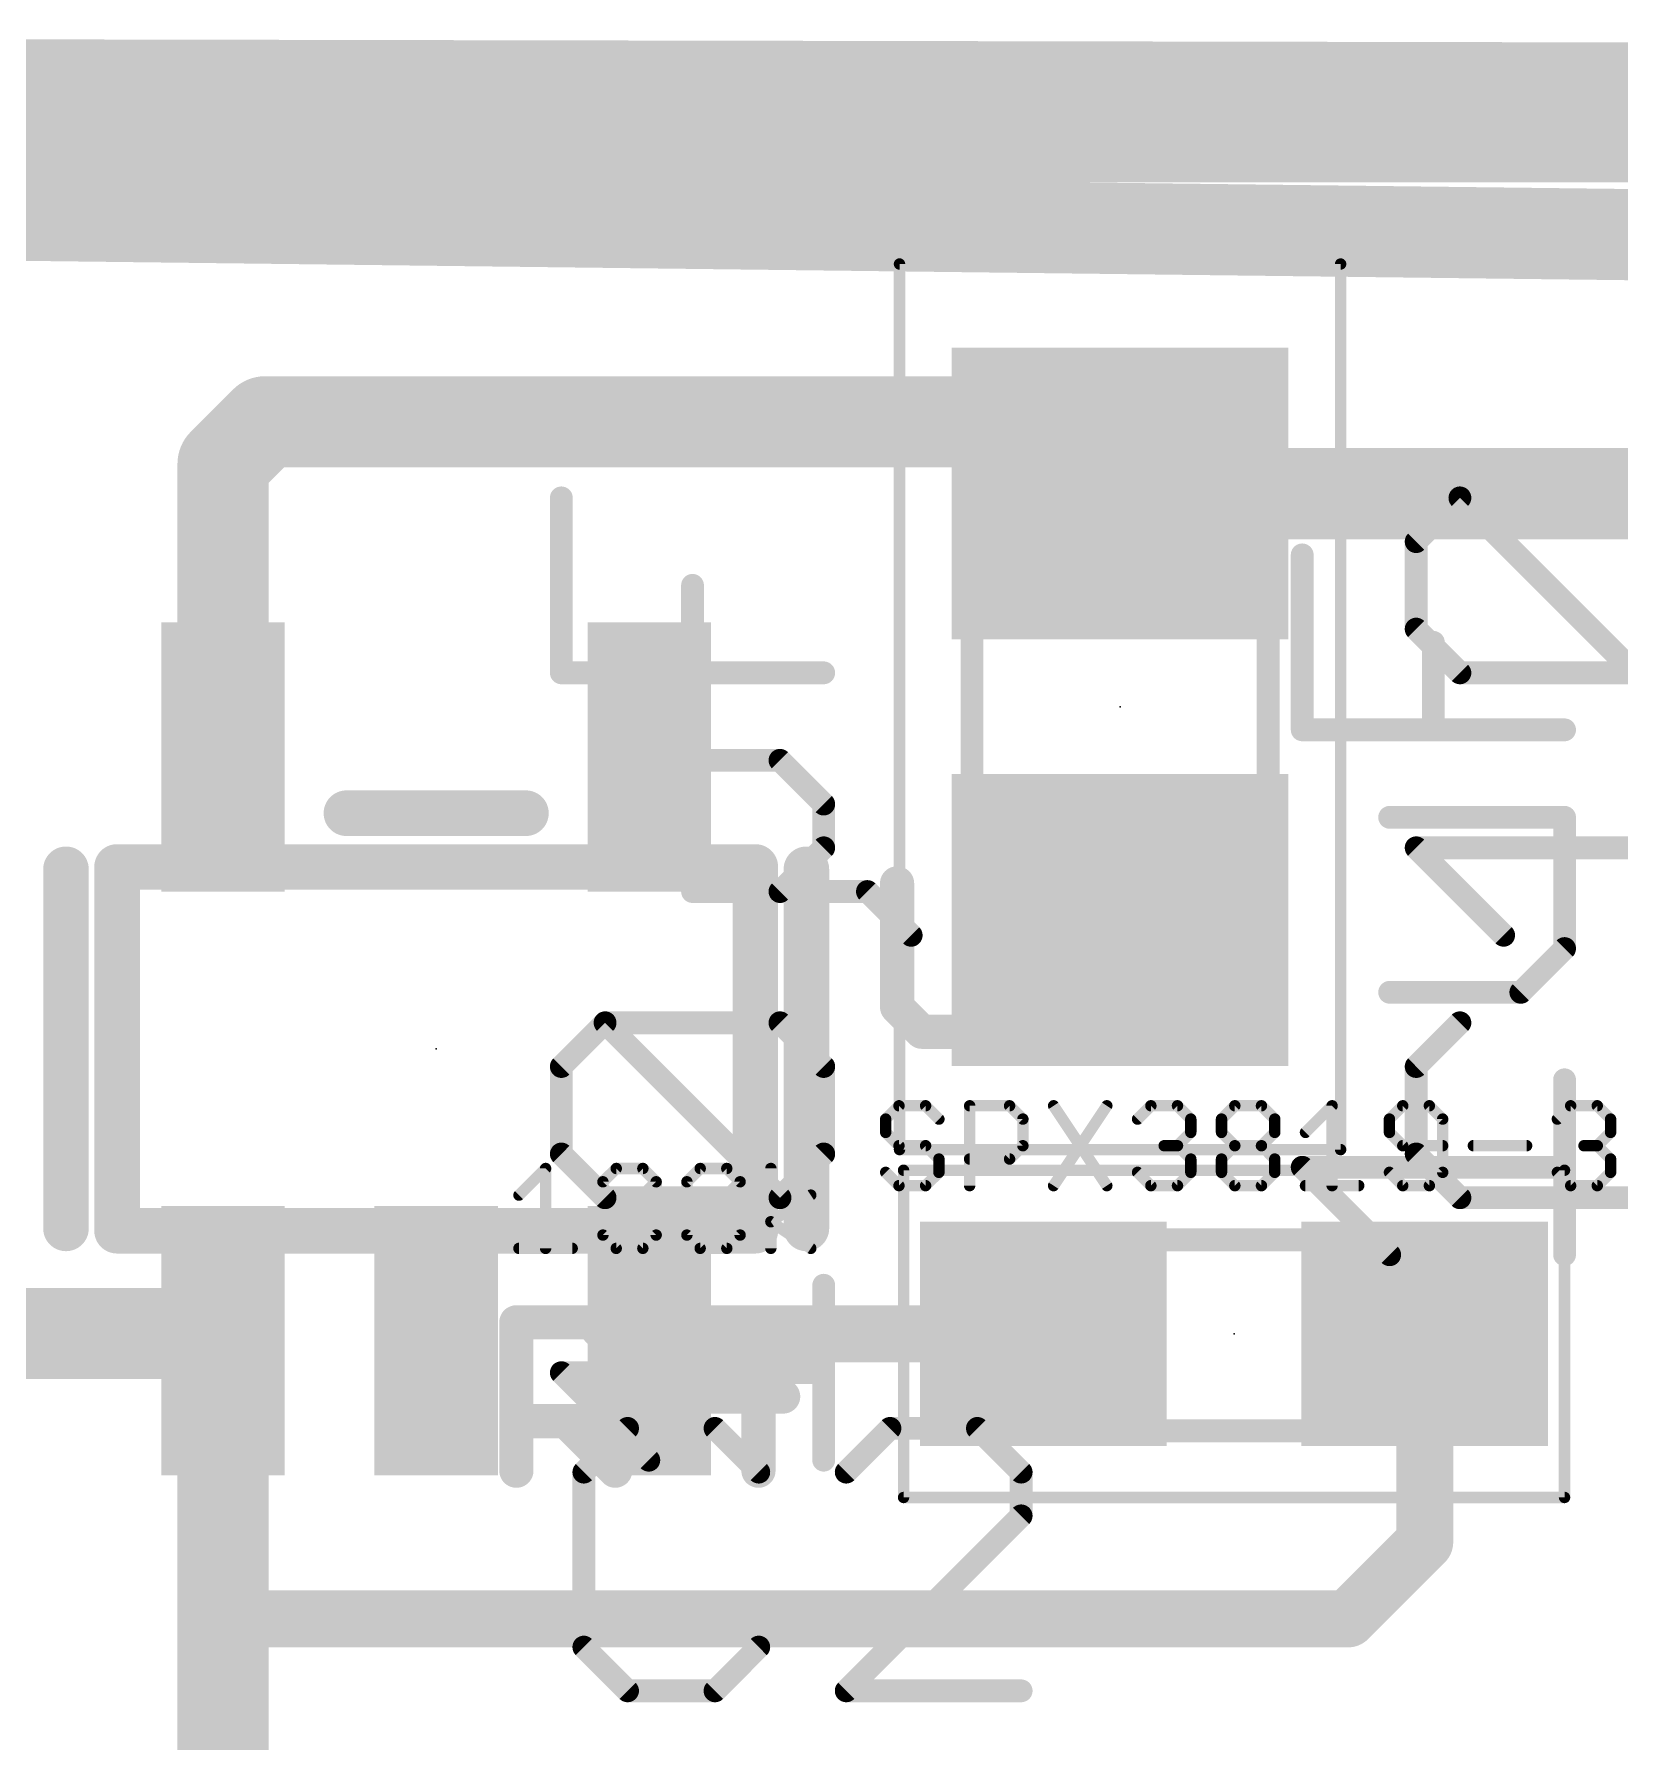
# Model space of a CAD drawing. Extents: x -14.3 to 43.3, y 12 to 70.9.
# Drawn here: x 11.67 to 18.74, y 55.08 to 62.69 of the extents above; entities that cross this region are included whole.
import ezdxf

# ---------------------------------------------------------------- set-up
doc = ezdxf.new("R2010")
doc.units = 0
for name, color, linetype in [('1', 22, 'CONTINUOUS'), ('16', 175, 'CONTINUOUS'), ('20', 7, 'CONTINUOUS'), ('21', 253, 'CONTINUOUS'), ('23', 7, 'CONTINUOUS'), ('25', 253, 'CONTINUOUS'), ('27', 253, 'CONTINUOUS'), ('39', 22, 'CONTINUOUS'), ('51', 253, 'CONTINUOUS')]:
    doc.layers.add(name, color=color, linetype=linetype)

# ---------------------------------------------------------------- blocks, each defined once
blk = doc.blocks.new('RECT')
blk.add_solid([(-0.5, -0.5), (0.5, -0.5), (-0.5, 0.5), (0.5, 0.5)])

msp = doc.modelspace()

# ---------------------------------------------------------------- linework, layer by layer
at = {"layer": '1'}
for points, const_width in [([(-0.508, 62.484), (39.4462, 62.4078)], 0.4064), ([(12.512, 60.772), (12.7, 60.96)], 0.4064), ([(12.7, 60.96), (16.444, 60.96)], 0.4064), ([(16.444, 60.96), (16.51, 60.64)], 0.4064), ([(12.512, 59.4661), (12.512, 60.772)], 0.4064), ([(16.51, 60.64), (19.558, 60.64)], 0.4064), ([(9.1728, 56.8979), (12.48, 56.8979)], 0.4064), ([(12.48, 56.8979), (12.512, 56.8659)], 0.4064), ([(12.512, 55.626), (12.512, 56.8659)], 0.4064), ([(14.4421, 56.896), (14.412, 56.8659)], 0.254), ([(16.168, 56.896), (14.4421, 56.896)], 0.254), ([(17.868, 56.896), (17.868, 55.968)], 0.254), ([(17.868, 55.968), (17.526, 55.626)], 0.254), ([(12.512, 55.626), (12.512, 54.29)], 0.4064), ([(17.526, 55.626), (12.512, 55.626)], 0.254)]:
    msp.add_lwpolyline(points, dxfattribs=dict(at, const_width=const_width))
for points, const_width in [([(12.7, 61.0616, 1), (12.7, 60.8584)], 0.2032), ([(12.7718, 60.8882, 1), (12.6282, 61.0318)], 0.2032), ([(16.5435, 60.9805, 1), (16.3445, 60.9395)], 0.2032), ([(16.444, 60.8584, 1), (16.444, 61.0616)], 0.2032), ([(12.6136, 60.772, 1), (12.4104, 60.772)], 0.2032), ([(12.4402, 60.8438, 1), (12.5838, 60.7002)], 0.2032), ([(16.51, 60.7416, 1), (16.51, 60.5384)], 0.2032), ([(16.4105, 60.6195, 1), (16.6095, 60.6605)], 0.2032), ([(12.4104, 59.4661, 1), (12.6136, 59.4661)], 0.2032), ([(12.5518, 56.9698, 1), (12.4081, 56.8261)], 0.2032), ([(12.6136, 56.8659, 1), (12.4104, 56.8659)], 0.2032), ([(12.48, 56.7963, 1), (12.48, 56.9995)], 0.2032), ([(12.4402, 56.7941, 1), (12.5838, 56.9377)], 0.2032), ([(14.4421, 56.9595, 1), (14.4421, 56.8325)], 0.127), ([(14.487, 56.8511, 1), (14.3972, 56.9409)], 0.127), ([(16.168, 56.8325, 1), (16.168, 56.9595)], 0.127), ([(17.9315, 56.896, 1), (17.8045, 56.896)], 0.127), ([(14.3671, 56.9108, 1), (14.4569, 56.821)], 0.127), ([(17.9129, 55.9231, 1), (17.8231, 56.0129)], 0.127), ([(17.8045, 55.968, 1), (17.9315, 55.968)], 0.127), ([(12.6136, 55.626, 1), (12.4104, 55.626)], 0.2032), ([(12.4104, 55.626, 1), (12.6136, 55.626)], 0.2032), ([(12.512, 55.6895, 1), (12.512, 55.5625)], 0.127), ([(17.4811, 55.6709, 1), (17.5709, 55.5811)], 0.127), ([(17.526, 55.5625, 1), (17.526, 55.6895)], 0.127)]:
    msp.add_lwpolyline(points, format="xyb", dxfattribs=dict(at, const_width=const_width))
at = {"layer": '16', "const_width": 0.4064}
msp.add_lwpolyline([(-0.508, 62.0268), (39.4716, 61.5442)], dxfattribs=at)
at = {"layer": '20', "const_width": 0.4064}
msp.add_lwpolyline([(39.37, 62.23), (0, 62.23)], dxfattribs=at)
at = {"layer": '21', "const_width": 0.2032}
for points in [[(13.062, 59.216), (13.862, 59.216)], [(11.812, 58.966), (11.812, 57.366)], [(15.112, 58.966), (15.112, 57.366)]]:
    msp.add_lwpolyline(points, dxfattribs=at)
at = {"layer": '21', "const_width": 0.1016}
for points in [[(13.062, 59.2668, 1), (13.062, 59.1652)], [(13.862, 59.1652, 1), (13.862, 59.2668)], [(11.8628, 58.966, 1), (11.7612, 58.966)], [(15.1628, 58.966, 1), (15.0612, 58.966)], [(11.7612, 57.366, 1), (11.8628, 57.366)], [(15.0612, 57.366, 1), (15.1628, 57.366)]]:
    msp.add_lwpolyline(points, format="xyb", dxfattribs=at)
at = {"layer": '23'}
for p in [(16.51, 59.69), (13.462, 58.166), (17.018, 56.896)]:
    msp.add_point(p, dxfattribs=at)
at = {"layer": '25'}
for points, const_width in [([(17.8298, 60.4261), (18.0247, 60.621)], 0.1016), ([(18.0247, 60.621), (18.8043, 60.621)], 0.1016), ([(18.8043, 59.8414), (18.0247, 60.621)], 0.1016), ([(17.8298, 60.0363), (17.8298, 60.4261)], 0.1016), ([(18.0247, 59.8414), (17.8298, 60.0363)], 0.1016), ([(18.8043, 59.8414), (18.0247, 59.8414)], 0.1016), ([(18.2196, 58.672), (17.8298, 59.0618)], 0.1016), ([(17.8298, 59.0618), (18.9992, 59.0618)], 0.1016), ([(15.5162, 58.9032), (15.5162, 58.3524)], 0.1524), ([(15.9568, 58.3524), (15.9568, 58.9032)], 0.1524), ([(16.2646, 58.793), (16.3748, 58.9032)], 0.1524), ([(16.3748, 58.9032), (16.5951, 58.9032)], 0.1524), ([(16.5951, 58.9032), (16.7053, 58.793)], 0.1524), ([(16.7053, 58.793), (16.7053, 58.6828)], 0.1524), ([(16.7053, 58.6828), (16.5951, 58.5727)], 0.1524), ([(16.5951, 58.5727), (16.4849, 58.5727)], 0.1524), ([(16.5951, 58.5727), (16.7053, 58.4625)], 0.1524), ([(16.7053, 58.4625), (16.7053, 58.3524)], 0.1524), ([(15.5162, 58.3524), (15.6264, 58.2422)], 0.1524), ([(15.8467, 58.2422), (15.9568, 58.3524)], 0.1524), ([(16.3748, 58.2422), (16.2646, 58.3524)], 0.1524), ([(16.7053, 58.3524), (16.5951, 58.2422)], 0.1524), ([(15.6264, 58.2422), (15.8467, 58.2422)], 0.1524), ([(16.5951, 58.2422), (16.3748, 58.2422)], 0.1524), ([(18.0247, 58.2822), (17.8298, 58.0873)], 0.1016), ([(17.8298, 58.0873), (17.8298, 57.6975)], 0.1016), ([(17.8298, 57.6975), (18.0247, 57.5026)], 0.1016), ([(18.0247, 57.5026), (18.8043, 57.5026)], 0.1016), ([(13.8194, 56.2864), (13.8194, 56.9474)], 0.1524), ([(13.8194, 56.9474), (14.1499, 56.9474)], 0.1524), ([(14.1499, 56.9474), (14.26, 56.8372)], 0.1524), ([(14.8983, 56.9474), (14.5678, 56.6169)], 0.1524), ([(14.8983, 56.2864), (14.8983, 56.9474)], 0.1524), ([(14.26, 56.8372), (14.26, 56.6169)], 0.1524), ([(14.26, 56.6169), (14.1499, 56.5067)], 0.1524), ([(14.5678, 56.6169), (15.0084, 56.6169)], 0.1524), ([(14.1499, 56.5067), (13.8194, 56.5067)], 0.1524), ([(14.0397, 56.5067), (14.26, 56.2864)], 0.1524), ([(14.3151, 56.4749), (14.1202, 56.28)], 0.1016), ([(14.7049, 56.4749), (14.3151, 56.4749)], 0.1016), ([(14.8998, 56.28), (14.7049, 56.4749)], 0.1016), ([(15.4845, 56.4749), (15.2896, 56.28)], 0.1016), ([(15.8743, 56.4749), (15.4845, 56.4749)], 0.1016), ([(16.0692, 56.28), (15.8743, 56.4749)], 0.1016), ([(14.1202, 56.28), (14.1202, 55.5004)], 0.1016), ([(16.0692, 56.0851), (16.0692, 56.28)], 0.1016), ([(15.2896, 55.3055), (16.0692, 56.0851)], 0.1016), ([(14.1202, 55.5004), (14.3151, 55.3055)], 0.1016), ([(14.7049, 55.3055), (14.8998, 55.5004)], 0.1016), ([(14.3151, 55.3055), (14.7049, 55.3055)], 0.1016), ([(16.0692, 55.3055), (15.2896, 55.3055)], 0.1016)]:
    msp.add_lwpolyline(points, dxfattribs=dict(at, const_width=const_width))
for points, const_width in [([(18.0427, 60.639, 1), (18.0067, 60.603)], 0.0508), ([(18.0247, 60.6464, 1), (18.0247, 60.5956)], 0.0508), ([(18.0427, 60.603, 1), (18.0067, 60.639)], 0.0508), ([(17.8118, 60.4441, 1), (17.8478, 60.4081)], 0.0508), ([(17.8552, 60.4261, 1), (17.8044, 60.4261)], 0.0508), ([(17.8478, 60.0543, 1), (17.8118, 60.0183)], 0.0508), ([(17.8044, 60.0363, 1), (17.8552, 60.0363)], 0.0508), ([(18.0247, 59.8668, 1), (18.0247, 59.816)], 0.0508), ([(18.0067, 59.8234, 1), (18.0427, 59.8594)], 0.0508), ([(17.8478, 59.0798, 1), (17.8118, 59.0438)], 0.0508), ([(17.8298, 59.0872, 1), (17.8298, 59.0364)], 0.0508), ([(15.5543, 58.9032, 1), (15.4781, 58.9032)], 0.0762), ([(15.9949, 58.9032, 1), (15.9187, 58.9032)], 0.0762), ([(16.3748, 58.9413, 1), (16.3748, 58.8651)], 0.0762), ([(16.4017, 58.8762, 1), (16.3478, 58.9301)], 0.0762), ([(16.622, 58.9301, 1), (16.5682, 58.8762)], 0.0762), ([(16.5951, 58.8651, 1), (16.5951, 58.9413)], 0.0762), ([(16.2377, 58.8199, 1), (16.2916, 58.7661)], 0.0762), ([(16.7434, 58.793, 1), (16.6672, 58.793)], 0.0762), ([(16.6783, 58.7661, 1), (16.7322, 58.8199)], 0.0762), ([(16.7322, 58.6559, 1), (16.6783, 58.7098)], 0.0762), ([(16.6672, 58.6828, 1), (16.7434, 58.6828)], 0.0762), ([(18.2016, 58.654, 1), (18.2376, 58.69)], 0.0508), ([(16.4849, 58.6108, 1), (16.4849, 58.5346)], 0.0762), ([(16.622, 58.5996, 1), (16.5682, 58.5457)], 0.0762), ([(16.5682, 58.5996, 1), (16.622, 58.5457)], 0.0762), ([(16.5951, 58.5346, 1), (16.5951, 58.6108)], 0.0762), ([(16.7434, 58.4625, 1), (16.6672, 58.4625)], 0.0762), ([(16.6783, 58.4356, 1), (16.7322, 58.4895)], 0.0762), ([(15.5431, 58.3793, 1), (15.4893, 58.3254)], 0.0762), ([(15.4781, 58.3524, 1), (15.5543, 58.3524)], 0.0762), ([(15.9187, 58.3524, 1), (15.9949, 58.3524)], 0.0762), ([(15.9838, 58.3254, 1), (15.9299, 58.3793)], 0.0762), ([(16.2916, 58.3793, 1), (16.2377, 58.3254)], 0.0762), ([(16.6672, 58.3524, 1), (16.7434, 58.3524)], 0.0762), ([(16.7322, 58.3254, 1), (16.6783, 58.3793)], 0.0762), ([(15.6264, 58.2803, 1), (15.6264, 58.2041)], 0.0762), ([(15.5994, 58.2153, 1), (15.6533, 58.2691)], 0.0762), ([(15.8197, 58.2691, 1), (15.8736, 58.2153)], 0.0762), ([(15.8467, 58.2041, 1), (15.8467, 58.2803)], 0.0762), ([(16.3748, 58.2803, 1), (16.3748, 58.2041)], 0.0762), ([(16.3478, 58.2153, 1), (16.4017, 58.2691)], 0.0762), ([(16.5682, 58.2691, 1), (16.622, 58.2153)], 0.0762), ([(16.5951, 58.2041, 1), (16.5951, 58.2803)], 0.0762), ([(18.0427, 58.2642, 1), (18.0067, 58.3002)], 0.0508), ([(17.8552, 58.0873, 1), (17.8044, 58.0873)], 0.0508), ([(17.8118, 58.1053, 1), (17.8478, 58.0693)], 0.0508), ([(17.8478, 57.7155, 1), (17.8118, 57.6795)], 0.0508), ([(17.8044, 57.6975, 1), (17.8552, 57.6975)], 0.0508), ([(18.0247, 57.528, 1), (18.0247, 57.4772)], 0.0508), ([(18.0067, 57.4846, 1), (18.0427, 57.5206)], 0.0508), ([(13.8575, 56.9474, 1), (13.7813, 56.9474)], 0.0762), ([(13.8194, 56.9855, 1), (13.8194, 56.9093)], 0.0762), ([(14.1768, 56.9743, 1), (14.1229, 56.9204)], 0.0762), ([(14.1499, 56.9093, 1), (14.1499, 56.9855)], 0.0762), ([(14.9364, 56.9474, 1), (14.8602, 56.9474)], 0.0762), ([(14.9252, 56.9204, 1), (14.8713, 56.9743)], 0.0762), ([(14.2981, 56.8372, 1), (14.2219, 56.8372)], 0.0762), ([(14.2331, 56.8103, 1), (14.287, 56.8641)], 0.0762), ([(14.287, 56.5899, 1), (14.2331, 56.6438)], 0.0762), ([(14.5678, 56.655, 1), (14.5678, 56.5788)], 0.0762), ([(15.0084, 56.5788, 1), (15.0084, 56.655)], 0.0762), ([(14.2219, 56.6169, 1), (14.2981, 56.6169)], 0.0762), ([(14.5408, 56.6438, 1), (14.5947, 56.5899)], 0.0762), ([(13.8194, 56.5448, 1), (13.8194, 56.4686)], 0.0762), ([(14.0666, 56.5337, 1), (14.0127, 56.4798)], 0.0762), ([(14.1229, 56.5337, 1), (14.1768, 56.4798)], 0.0762), ([(14.1499, 56.4686, 1), (14.1499, 56.5448)], 0.0762), ([(14.3151, 56.5003, 1), (14.3151, 56.4495)], 0.0508), ([(14.333, 56.4569, 1), (14.2971, 56.4929)], 0.0508), ([(14.7228, 56.4929, 1), (14.6869, 56.4569)], 0.0508), ([(14.7049, 56.4495, 1), (14.7049, 56.5003)], 0.0508), ([(15.4845, 56.5003, 1), (15.4845, 56.4495)], 0.0508), ([(15.5024, 56.4569, 1), (15.4665, 56.4929)], 0.0508), ([(15.8922, 56.4929, 1), (15.8563, 56.4569)], 0.0508), ([(15.8743, 56.4495, 1), (15.8743, 56.5003)], 0.0508), ([(13.7813, 56.2864, 1), (13.8575, 56.2864)], 0.0762), ([(14.1022, 56.298, 1), (14.1381, 56.262)], 0.0508), ([(14.1456, 56.28, 1), (14.0948, 56.28)], 0.0508), ([(14.2331, 56.2595, 1), (14.2869, 56.3133)], 0.0762), ([(14.8602, 56.2864, 1), (14.9364, 56.2864)], 0.0762), ([(14.8818, 56.262, 1), (14.9177, 56.298)], 0.0508), ([(15.2716, 56.298, 1), (15.3075, 56.262)], 0.0508), ([(16.0946, 56.28, 1), (16.0438, 56.28)], 0.0508), ([(16.0512, 56.262, 1), (16.0871, 56.298)], 0.0508), ([(16.0438, 56.0851, 1), (16.0946, 56.0851)], 0.0508), ([(16.0871, 56.0671, 1), (16.0512, 56.1031)], 0.0508), ([(14.1381, 55.5184, 1), (14.1022, 55.4824)], 0.0508), ([(14.9177, 55.4824, 1), (14.8818, 55.5184)], 0.0508), ([(14.0948, 55.5004, 1), (14.1456, 55.5004)], 0.0508), ([(14.3151, 55.3309, 1), (14.3151, 55.2801)], 0.0508), ([(14.2971, 55.2875, 1), (14.333, 55.3235)], 0.0508), ([(14.6869, 55.3235, 1), (14.7228, 55.2875)], 0.0508), ([(14.7049, 55.2801, 1), (14.7049, 55.3309)], 0.0508), ([(15.2716, 55.3235, 1), (15.3075, 55.2875)], 0.0508), ([(15.2896, 55.3309, 1), (15.2896, 55.2801)], 0.0508), ([(16.0692, 55.2801, 1), (16.0692, 55.3309)], 0.0508)]:
    msp.add_lwpolyline(points, format="xyb", dxfattribs=dict(at, const_width=const_width))
at = {"layer": '27'}
for points, const_width in [([(14.0198, 59.8414), (14.0198, 60.621)], 0.1016), ([(17.3218, 59.5874), (17.3218, 60.367)], 0.1016), ([(14.6045, 59.8414), (14.6045, 60.2312)], 0.1016), ([(17.9065, 59.5874), (17.9065, 59.9772)], 0.1016), ([(15.1892, 59.8414), (14.0198, 59.8414)], 0.1016), ([(18.4912, 59.5874), (17.3218, 59.5874)], 0.1016), ([(14.9943, 59.4516), (14.6045, 59.4516)], 0.1016), ([(15.1892, 59.2567), (14.9943, 59.4516)], 0.1016), ([(15.1892, 59.0618), (15.1892, 59.2567)], 0.1016), ([(18.4912, 59.1976), (17.7116, 59.1976)], 0.1016), ([(18.4912, 58.6129), (18.4912, 59.1976)], 0.1016), ([(14.9943, 58.8669), (15.1892, 59.0618)], 0.1016), ([(14.6045, 58.8669), (14.9943, 58.8669)], 0.1016), ([(14.9943, 58.8669), (15.3841, 58.8669)], 0.1016), ([(15.3841, 58.8669), (15.579, 58.672)], 0.1016), ([(18.2963, 58.418), (18.4912, 58.6129)], 0.1016), ([(17.7116, 58.418), (18.2963, 58.418)], 0.1016), ([(14.0198, 58.0873), (14.2147, 58.2822)], 0.1016), ([(14.2147, 58.2822), (14.9943, 58.2822)], 0.1016), ([(14.9943, 57.5026), (14.2147, 58.2822)], 0.1016), ([(14.9943, 58.2822), (15.1892, 58.0873)], 0.1016), ([(14.0198, 57.6975), (14.0198, 58.0873)], 0.1016), ([(15.1892, 58.0873), (15.1892, 57.6975)], 0.1016), ([(18.4912, 57.2486), (18.4912, 58.0282)], 0.1016), ([(15.5247, 57.9123), (15.4654, 57.853)], 0.0508), ([(15.6433, 57.9123), (15.5247, 57.9123)], 0.0508), ([(15.7027, 57.853), (15.6433, 57.9123)], 0.0508), ([(15.8396, 57.5564), (15.8396, 57.9123)], 0.0508), ([(15.8396, 57.9123), (16.0176, 57.9123)], 0.0508), ([(16.0176, 57.9123), (16.0769, 57.853)], 0.0508), ([(16.2138, 57.9123), (16.4511, 57.5564)], 0.0508), ([(16.4511, 57.9123), (16.2138, 57.5564)], 0.0508), ([(16.588, 57.853), (16.6473, 57.9123)], 0.0508), ([(16.6473, 57.9123), (16.766, 57.9123)], 0.0508), ([(16.766, 57.9123), (16.8253, 57.853)], 0.0508), ([(16.9622, 57.853), (17.0215, 57.9123)], 0.0508), ([(17.0215, 57.9123), (17.1402, 57.9123)], 0.0508), ([(17.1402, 57.9123), (17.1995, 57.853)], 0.0508), ([(17.3364, 57.7937), (17.4551, 57.9123)], 0.0508), ([(17.4551, 57.9123), (17.4551, 57.5564)], 0.0508), ([(17.77, 57.9123), (17.7106, 57.853)], 0.0508), ([(17.8886, 57.9123), (17.77, 57.9123)], 0.0508), ([(17.9479, 57.853), (17.8886, 57.9123)], 0.0508), ([(18.4591, 57.853), (18.5184, 57.9123)], 0.0508), ([(18.5184, 57.9123), (18.637, 57.9123)], 0.0508), ([(18.637, 57.9123), (18.6963, 57.853)], 0.0508), ([(15.4654, 57.853), (15.4654, 57.7937)], 0.0508), ([(16.0769, 57.853), (16.0769, 57.7344)], 0.0508), ([(16.8253, 57.853), (16.8253, 57.7937)], 0.0508), ([(16.9622, 57.7937), (16.9622, 57.853)], 0.0508), ([(17.1995, 57.853), (17.1995, 57.7937)], 0.0508), ([(17.7106, 57.853), (17.7106, 57.7937)], 0.0508), ([(17.9479, 57.6157), (17.9479, 57.853)], 0.0508), ([(18.6963, 57.853), (18.6963, 57.7937)], 0.0508), ([(15.4654, 57.7937), (15.5247, 57.7344)], 0.0508), ([(15.5247, 57.7344), (15.6433, 57.7344)], 0.0508), ([(15.6433, 57.7344), (15.7027, 57.675)], 0.0508), ([(16.0769, 57.7344), (16.0176, 57.675)], 0.0508), ([(16.766, 57.7344), (16.7067, 57.7344)], 0.0508), ([(16.8253, 57.7937), (16.766, 57.7344)], 0.0508), ([(16.766, 57.7344), (16.8253, 57.675)], 0.0508), ([(17.0215, 57.7344), (16.9622, 57.7937)], 0.0508), ([(16.9622, 57.675), (17.0215, 57.7344)], 0.0508), ([(17.0215, 57.7344), (17.1402, 57.7344)], 0.0508), ([(17.1995, 57.7937), (17.1402, 57.7344)], 0.0508), ([(17.1402, 57.7344), (17.1995, 57.675)], 0.0508), ([(17.7106, 57.7937), (17.77, 57.7344)], 0.0508), ([(17.77, 57.7344), (17.9479, 57.7344)], 0.0508), ([(18.0848, 57.7344), (18.3221, 57.7344)], 0.0508), ([(18.637, 57.7344), (18.5777, 57.7344)], 0.0508), ([(18.6963, 57.7937), (18.637, 57.7344)], 0.0508), ([(18.637, 57.7344), (18.6963, 57.675)], 0.0508), ([(14.2147, 57.5026), (14.0198, 57.6975)], 0.1016), ([(15.1892, 57.6975), (14.9943, 57.5026)], 0.1016), ([(15.7027, 57.675), (15.7027, 57.6157)], 0.0508), ([(16.0176, 57.675), (15.8396, 57.675)], 0.0508), ([(16.8253, 57.675), (16.8253, 57.6157)], 0.0508), ([(16.9622, 57.6157), (16.9622, 57.675)], 0.0508), ([(17.1995, 57.675), (17.1995, 57.6157)], 0.0508), ([(17.7116, 57.2486), (17.3218, 57.6384)], 0.1016), ([(17.3218, 57.6384), (18.4912, 57.6384)], 0.1016), ([(18.6963, 57.675), (18.6963, 57.6157)], 0.0508), ([(13.8309, 57.5143), (13.9496, 57.6329)], 0.0508), ([(13.9496, 57.6329), (13.9496, 57.277)], 0.0508), ([(14.2051, 57.5736), (14.2645, 57.6329)], 0.0508), ([(14.2645, 57.6329), (14.3831, 57.6329)], 0.0508), ([(14.3831, 57.6329), (14.4424, 57.5736)], 0.0508), ([(14.5794, 57.5736), (14.6387, 57.6329)], 0.0508), ([(14.6387, 57.6329), (14.7573, 57.6329)], 0.0508), ([(14.7573, 57.6329), (14.8166, 57.5736)], 0.0508), ([(14.9536, 57.277), (14.9536, 57.6329)], 0.0508), ([(15.5247, 57.5564), (15.4654, 57.6157)], 0.0508), ([(15.7027, 57.6157), (15.6433, 57.5564)], 0.0508), ([(16.6473, 57.5564), (16.588, 57.6157)], 0.0508), ([(16.8253, 57.6157), (16.766, 57.5564)], 0.0508), ([(17.0215, 57.5564), (16.9622, 57.6157)], 0.0508), ([(17.1995, 57.6157), (17.1402, 57.5564)], 0.0508), ([(17.7106, 57.6157), (17.77, 57.5564)], 0.0508), ([(17.8886, 57.5564), (17.9479, 57.6157)], 0.0508), ([(18.5184, 57.5564), (18.4591, 57.6157)], 0.0508), ([(18.6963, 57.6157), (18.637, 57.5564)], 0.0508), ([(14.9943, 57.5026), (14.2147, 57.5026)], 0.1016), ([(14.2051, 57.3363), (14.2051, 57.5736)], 0.0508), ([(14.2051, 57.3363), (14.4424, 57.5736)], 0.0508), ([(14.4424, 57.5736), (14.4424, 57.3363)], 0.0508), ([(14.5794, 57.3363), (14.5794, 57.5736)], 0.0508), ([(14.5794, 57.3363), (14.8166, 57.5736)], 0.0508), ([(14.8166, 57.5736), (14.8166, 57.3363)], 0.0508), ([(14.9536, 57.3956), (15.1315, 57.5143)], 0.0508), ([(15.6433, 57.5564), (15.5247, 57.5564)], 0.0508), ([(16.766, 57.5564), (16.6473, 57.5564)], 0.0508), ([(17.1402, 57.5564), (17.0215, 57.5564)], 0.0508), ([(17.3364, 57.5564), (17.5737, 57.5564)], 0.0508), ([(17.77, 57.5564), (17.8886, 57.5564)], 0.0508), ([(18.637, 57.5564), (18.5184, 57.5564)], 0.0508), ([(15.1315, 57.277), (14.9536, 57.3956)], 0.0508), ([(13.8309, 57.277), (14.0682, 57.277)], 0.0508), ([(14.2645, 57.277), (14.2051, 57.3363)], 0.0508), ([(14.3831, 57.277), (14.2645, 57.277)], 0.0508), ([(14.4424, 57.3363), (14.3831, 57.277)], 0.0508), ([(14.6387, 57.277), (14.5794, 57.3363)], 0.0508), ([(14.7573, 57.277), (14.6387, 57.277)], 0.0508), ([(14.8166, 57.3363), (14.7573, 57.277)], 0.0508), ([(15.1892, 56.3332), (15.1892, 57.1128)], 0.1016), ([(14.4096, 56.3332), (14.0198, 56.723)], 0.1016), ([(14.0198, 56.723), (15.1892, 56.723)], 0.1016)]:
    msp.add_lwpolyline(points, dxfattribs=dict(at, const_width=const_width))
for points, const_width in [([(14.0452, 60.621, 1), (13.9944, 60.621)], 0.0508), ([(17.3472, 60.367, 1), (17.2964, 60.367)], 0.0508), ([(14.6299, 60.2312, 1), (14.5791, 60.2312)], 0.0508), ([(17.9319, 59.9772, 1), (17.8811, 59.9772)], 0.0508), ([(14.0198, 59.8668, 1), (14.0198, 59.816)], 0.0508), ([(15.1892, 59.816, 1), (15.1892, 59.8668)], 0.0508), ([(13.9944, 59.8414, 1), (14.0452, 59.8414)], 0.0508), ([(14.5791, 59.8414, 1), (14.6299, 59.8414)], 0.0508), ([(17.3218, 59.6128, 1), (17.3218, 59.562)], 0.0508), ([(17.2964, 59.5874, 1), (17.3472, 59.5874)], 0.0508), ([(17.8811, 59.5874, 1), (17.9319, 59.5874)], 0.0508), ([(18.4912, 59.562, 1), (18.4912, 59.6128)], 0.0508), ([(14.6045, 59.477, 1), (14.6045, 59.4262)], 0.0508), ([(15.0123, 59.4696, 1), (14.9763, 59.4336)], 0.0508), ([(14.9943, 59.4262, 1), (14.9943, 59.477)], 0.0508), ([(15.2146, 59.2567, 1), (15.1638, 59.2567)], 0.0508), ([(15.1712, 59.2387, 1), (15.2072, 59.2747)], 0.0508), ([(17.7116, 59.223, 1), (17.7116, 59.1722)], 0.0508), ([(18.5166, 59.1976, 1), (18.4658, 59.1976)], 0.0508), ([(18.4912, 59.1722, 1), (18.4912, 59.223)], 0.0508), ([(15.1638, 59.0618, 1), (15.2146, 59.0618)], 0.0508), ([(15.2072, 59.0438, 1), (15.1712, 59.0798)], 0.0508), ([(14.6045, 58.8923, 1), (14.6045, 58.8415)], 0.0508), ([(14.9763, 58.8849, 1), (15.0123, 58.8489)], 0.0508), ([(14.9943, 58.8923, 1), (14.9943, 58.8415)], 0.0508), ([(14.9943, 58.8415, 1), (14.9943, 58.8923)], 0.0508), ([(15.4021, 58.8849, 1), (15.3661, 58.8489)], 0.0508), ([(15.3841, 58.8415, 1), (15.3841, 58.8923)], 0.0508), ([(15.561, 58.654, 1), (15.597, 58.69)], 0.0508), ([(18.4658, 58.6129, 1), (18.5166, 58.6129)], 0.0508), ([(18.5092, 58.5949, 1), (18.4732, 58.6309)], 0.0508), ([(17.7116, 58.4434, 1), (17.7116, 58.3926)], 0.0508), ([(18.2783, 58.436, 1), (18.3143, 58.4)], 0.0508), ([(18.2963, 58.3926, 1), (18.2963, 58.4434)], 0.0508), ([(14.2327, 58.3002, 1), (14.1967, 58.2642)], 0.0508), ([(14.2147, 58.3076, 1), (14.2147, 58.2568)], 0.0508), ([(14.2327, 58.2642, 1), (14.1967, 58.3002)], 0.0508), ([(15.0123, 58.3002, 1), (14.9763, 58.2642)], 0.0508), ([(14.9943, 58.2568, 1), (14.9943, 58.3076)], 0.0508), ([(14.0452, 58.0873, 1), (13.9944, 58.0873)], 0.0508), ([(15.2146, 58.0873, 1), (15.1638, 58.0873)], 0.0508), ([(14.0018, 58.1053, 1), (14.0378, 58.0693)], 0.0508), ([(15.1712, 58.0693, 1), (15.2072, 58.1053)], 0.0508), ([(18.5166, 58.0282, 1), (18.4658, 58.0282)], 0.0508), ([(15.5247, 57.925, 1), (15.5247, 57.8996)], 0.0254), ([(15.5337, 57.9033, 1), (15.5157, 57.9213)], 0.0254), ([(15.6523, 57.9213, 1), (15.6344, 57.9033)], 0.0254), ([(15.6433, 57.8996, 1), (15.6433, 57.925)], 0.0254), ([(15.8523, 57.9123, 1), (15.8269, 57.9123)], 0.0254), ([(15.8396, 57.925, 1), (15.8396, 57.8996)], 0.0254), ([(16.0265, 57.9213, 1), (16.0086, 57.9033)], 0.0254), ([(16.0176, 57.8996, 1), (16.0176, 57.925)], 0.0254), ([(16.2244, 57.9193, 1), (16.2032, 57.9053)], 0.0254), ([(16.4616, 57.9053, 1), (16.4405, 57.9193)], 0.0254), ([(16.6473, 57.925, 1), (16.6473, 57.8996)], 0.0254), ([(16.6563, 57.9033, 1), (16.6384, 57.9213)], 0.0254), ([(16.7749, 57.9213, 1), (16.757, 57.9033)], 0.0254), ([(16.766, 57.8996, 1), (16.766, 57.925)], 0.0254), ([(17.0215, 57.925, 1), (17.0215, 57.8996)], 0.0254), ([(17.0305, 57.9033, 1), (17.0126, 57.9213)], 0.0254), ([(17.1492, 57.9213, 1), (17.1312, 57.9033)], 0.0254), ([(17.1402, 57.8996, 1), (17.1402, 57.925)], 0.0254), ([(17.4678, 57.9123, 1), (17.4424, 57.9123)], 0.0254), ([(17.464, 57.9033, 1), (17.4461, 57.9213)], 0.0254), ([(17.77, 57.925, 1), (17.77, 57.8996)], 0.0254), ([(17.7789, 57.9033, 1), (17.761, 57.9213)], 0.0254), ([(17.8976, 57.9213, 1), (17.8796, 57.9033)], 0.0254), ([(17.8886, 57.8996, 1), (17.8886, 57.925)], 0.0254), ([(18.5184, 57.925, 1), (18.5184, 57.8996)], 0.0254), ([(18.5273, 57.9033, 1), (18.5094, 57.9213)], 0.0254), ([(18.646, 57.9213, 1), (18.628, 57.9033)], 0.0254), ([(18.637, 57.8996, 1), (18.637, 57.925)], 0.0254), ([(15.4781, 57.853, 1), (15.4527, 57.853)], 0.0254), ([(15.4564, 57.862, 1), (15.4744, 57.844)], 0.0254), ([(15.6937, 57.844, 1), (15.7116, 57.862)], 0.0254), ([(16.0896, 57.853, 1), (16.0642, 57.853)], 0.0254), ([(16.0679, 57.844, 1), (16.0859, 57.862)], 0.0254), ([(16.579, 57.862, 1), (16.597, 57.844)], 0.0254), ([(16.838, 57.853, 1), (16.8126, 57.853)], 0.0254), ([(16.8163, 57.844, 1), (16.8343, 57.862)], 0.0254), ([(16.9749, 57.853, 1), (16.9495, 57.853)], 0.0254), ([(16.9532, 57.862, 1), (16.9712, 57.844)], 0.0254), ([(17.2122, 57.853, 1), (17.1868, 57.853)], 0.0254), ([(17.1905, 57.844, 1), (17.2085, 57.862)], 0.0254), ([(17.7233, 57.853, 1), (17.6979, 57.853)], 0.0254), ([(17.7017, 57.862, 1), (17.7196, 57.844)], 0.0254), ([(17.9606, 57.853, 1), (17.9352, 57.853)], 0.0254), ([(17.9389, 57.844, 1), (17.9569, 57.862)], 0.0254), ([(18.4501, 57.862, 1), (18.468, 57.844)], 0.0254), ([(18.709, 57.853, 1), (18.6836, 57.853)], 0.0254), ([(18.6873, 57.844, 1), (18.7053, 57.862)], 0.0254), ([(15.4744, 57.8026, 1), (15.4564, 57.7847)], 0.0254), ([(15.4527, 57.7937, 1), (15.4781, 57.7937)], 0.0254), ([(15.5247, 57.7471, 1), (15.5247, 57.7217)], 0.0254), ([(15.5157, 57.7254, 1), (15.5337, 57.7433)], 0.0254), ([(15.6523, 57.7433, 1), (15.6344, 57.7254)], 0.0254), ([(15.6433, 57.7217, 1), (15.6433, 57.7471)], 0.0254), ([(16.0859, 57.7254, 1), (16.0679, 57.7433)], 0.0254), ([(16.7067, 57.7471, 1), (16.7067, 57.7217)], 0.0254), ([(16.7749, 57.7433, 1), (16.757, 57.7254)], 0.0254), ([(16.757, 57.7433, 1), (16.7749, 57.7254)], 0.0254), ([(16.766, 57.7217, 1), (16.766, 57.7471)], 0.0254), ([(16.8126, 57.7937, 1), (16.838, 57.7937)], 0.0254), ([(16.8343, 57.7847, 1), (16.8163, 57.8026)], 0.0254), ([(16.9712, 57.8026, 1), (16.9532, 57.7847)], 0.0254), ([(16.9495, 57.7937, 1), (16.9749, 57.7937)], 0.0254), ([(17.0215, 57.7471, 1), (17.0215, 57.7217)], 0.0254), ([(17.0305, 57.7254, 1), (17.0126, 57.7433)], 0.0254), ([(17.0126, 57.7254, 1), (17.0305, 57.7433)], 0.0254), ([(17.1492, 57.7433, 1), (17.1312, 57.7254)], 0.0254), ([(17.1312, 57.7433, 1), (17.1492, 57.7254)], 0.0254), ([(17.1402, 57.7217, 1), (17.1402, 57.7471)], 0.0254), ([(17.1868, 57.7937, 1), (17.2122, 57.7937)], 0.0254), ([(17.2085, 57.7847, 1), (17.1905, 57.8026)], 0.0254), ([(17.3275, 57.8026, 1), (17.3454, 57.7847)], 0.0254), ([(17.6979, 57.7937, 1), (17.7233, 57.7937)], 0.0254), ([(17.7196, 57.8026, 1), (17.7017, 57.7847)], 0.0254), ([(17.77, 57.7471, 1), (17.77, 57.7217)], 0.0254), ([(17.761, 57.7254, 1), (17.7789, 57.7433)], 0.0254), ([(17.9479, 57.7217, 1), (17.9479, 57.7471)], 0.0254), ([(18.0848, 57.7471, 1), (18.0848, 57.7217)], 0.0254), ([(18.3221, 57.7217, 1), (18.3221, 57.7471)], 0.0254), ([(18.5777, 57.7471, 1), (18.5777, 57.7217)], 0.0254), ([(18.646, 57.7433, 1), (18.628, 57.7254)], 0.0254), ([(18.628, 57.7433, 1), (18.646, 57.7254)], 0.0254), ([(18.637, 57.7217, 1), (18.637, 57.7471)], 0.0254), ([(18.6836, 57.7937, 1), (18.709, 57.7937)], 0.0254), ([(18.7053, 57.7847, 1), (18.6873, 57.8026)], 0.0254), ([(14.0378, 57.7155, 1), (14.0018, 57.6795)], 0.0508), ([(13.9944, 57.6975, 1), (14.0452, 57.6975)], 0.0508), ([(15.1638, 57.6975, 1), (15.2146, 57.6975)], 0.0508), ([(15.2072, 57.6795, 1), (15.1712, 57.7155)], 0.0508), ([(15.7154, 57.675, 1), (15.69, 57.675)], 0.0254), ([(15.6937, 57.6661, 1), (15.7116, 57.684)], 0.0254), ([(15.8396, 57.6877, 1), (15.8396, 57.6623)], 0.0254), ([(16.0086, 57.684, 1), (16.0265, 57.6661)], 0.0254), ([(16.0176, 57.6623, 1), (16.0176, 57.6877)], 0.0254), ([(16.0642, 57.7344, 1), (16.0896, 57.7344)], 0.0254), ([(16.838, 57.675, 1), (16.8126, 57.675)], 0.0254), ([(16.8163, 57.6661, 1), (16.8343, 57.684)], 0.0254), ([(16.9749, 57.675, 1), (16.9495, 57.675)], 0.0254), ([(16.9532, 57.684, 1), (16.9712, 57.6661)], 0.0254), ([(17.2122, 57.675, 1), (17.1868, 57.675)], 0.0254), ([(17.1905, 57.6661, 1), (17.2085, 57.684)], 0.0254), ([(17.3398, 57.6564, 1), (17.3038, 57.6204)], 0.0508), ([(17.3218, 57.6638, 1), (17.3218, 57.613)], 0.0508), ([(18.4912, 57.613, 1), (18.4912, 57.6638)], 0.0508), ([(18.709, 57.675, 1), (18.6836, 57.675)], 0.0254), ([(18.6873, 57.6661, 1), (18.7053, 57.684)], 0.0254), ([(13.9623, 57.6329, 1), (13.9369, 57.6329)], 0.0254), ([(13.9586, 57.6239, 1), (13.9406, 57.6419)], 0.0254), ([(14.2645, 57.6456, 1), (14.2645, 57.6202)], 0.0254), ([(14.2734, 57.6239, 1), (14.2555, 57.6419)], 0.0254), ([(14.3921, 57.6419, 1), (14.3741, 57.6239)], 0.0254), ([(14.3831, 57.6202, 1), (14.3831, 57.6456)], 0.0254), ([(14.6387, 57.6456, 1), (14.6387, 57.6202)], 0.0254), ([(14.6476, 57.6239, 1), (14.6297, 57.6419)], 0.0254), ([(14.7663, 57.6419, 1), (14.7483, 57.6239)], 0.0254), ([(14.7573, 57.6202, 1), (14.7573, 57.6456)], 0.0254), ([(14.9663, 57.6329, 1), (14.9409, 57.6329)], 0.0254), ([(15.4744, 57.6247, 1), (15.4564, 57.6067)], 0.0254), ([(15.69, 57.6157, 1), (15.7154, 57.6157)], 0.0254), ([(15.7116, 57.6067, 1), (15.6937, 57.6247)], 0.0254), ([(16.597, 57.6247, 1), (16.579, 57.6067)], 0.0254), ([(16.8126, 57.6157, 1), (16.838, 57.6157)], 0.0254), ([(16.8343, 57.6067, 1), (16.8163, 57.6247)], 0.0254), ([(16.9712, 57.6247, 1), (16.9532, 57.6067)], 0.0254), ([(16.9495, 57.6157, 1), (16.9749, 57.6157)], 0.0254), ([(17.1868, 57.6157, 1), (17.2122, 57.6157)], 0.0254), ([(17.2085, 57.6067, 1), (17.1905, 57.6247)], 0.0254), ([(17.7196, 57.6247, 1), (17.7017, 57.6067)], 0.0254), ([(17.9352, 57.6157, 1), (17.9606, 57.6157)], 0.0254), ([(17.9569, 57.6067, 1), (17.9389, 57.6247)], 0.0254), ([(18.468, 57.6247, 1), (18.4501, 57.6067)], 0.0254), ([(18.6836, 57.6157, 1), (18.709, 57.6157)], 0.0254), ([(18.7053, 57.6067, 1), (18.6873, 57.6247)], 0.0254), ([(13.822, 57.5232, 1), (13.8399, 57.5053)], 0.0254), ([(14.2147, 57.528, 1), (14.2147, 57.4772)], 0.0508), ([(14.1967, 57.4846, 1), (14.2327, 57.5206)], 0.0508), ([(14.2178, 57.5736, 1), (14.1924, 57.5736)], 0.0254), ([(14.1962, 57.5826, 1), (14.2141, 57.5646)], 0.0254), ([(14.4551, 57.5736, 1), (14.4297, 57.5736)], 0.0254), ([(14.4514, 57.5646, 1), (14.4334, 57.5826)], 0.0254), ([(14.4334, 57.5646, 1), (14.4514, 57.5826)], 0.0254), ([(14.5921, 57.5736, 1), (14.5667, 57.5736)], 0.0254), ([(14.5704, 57.5826, 1), (14.5883, 57.5646)], 0.0254), ([(14.8293, 57.5736, 1), (14.8039, 57.5736)], 0.0254), ([(14.8256, 57.5646, 1), (14.8076, 57.5826)], 0.0254), ([(14.8076, 57.5646, 1), (14.8256, 57.5826)], 0.0254), ([(14.9763, 57.5206, 1), (15.0123, 57.4846)], 0.0508), ([(14.9763, 57.4846, 1), (15.0123, 57.5206)], 0.0508), ([(14.9943, 57.4772, 1), (14.9943, 57.528)], 0.0508), ([(15.1386, 57.5037, 1), (15.1245, 57.5248)], 0.0254), ([(15.5247, 57.5691, 1), (15.5247, 57.5437)], 0.0254), ([(15.5157, 57.5474, 1), (15.5337, 57.5654)], 0.0254), ([(15.6344, 57.5654, 1), (15.6523, 57.5474)], 0.0254), ([(15.6433, 57.5437, 1), (15.6433, 57.5691)], 0.0254), ([(15.8269, 57.5564, 1), (15.8523, 57.5564)], 0.0254), ([(16.2032, 57.5634, 1), (16.2244, 57.5494)], 0.0254), ([(16.4405, 57.5494, 1), (16.4616, 57.5634)], 0.0254), ([(16.6473, 57.5691, 1), (16.6473, 57.5437)], 0.0254), ([(16.6384, 57.5474, 1), (16.6563, 57.5654)], 0.0254), ([(16.757, 57.5654, 1), (16.7749, 57.5474)], 0.0254), ([(16.766, 57.5437, 1), (16.766, 57.5691)], 0.0254), ([(17.0215, 57.5691, 1), (17.0215, 57.5437)], 0.0254), ([(17.0126, 57.5474, 1), (17.0305, 57.5654)], 0.0254), ([(17.1312, 57.5654, 1), (17.1492, 57.5474)], 0.0254), ([(17.1402, 57.5437, 1), (17.1402, 57.5691)], 0.0254), ([(17.3364, 57.5691, 1), (17.3364, 57.5437)], 0.0254), ([(17.4424, 57.5564, 1), (17.4678, 57.5564)], 0.0254), ([(17.5737, 57.5437, 1), (17.5737, 57.5691)], 0.0254), ([(17.77, 57.5691, 1), (17.77, 57.5437)], 0.0254), ([(17.761, 57.5474, 1), (17.7789, 57.5654)], 0.0254), ([(17.8796, 57.5654, 1), (17.8976, 57.5474)], 0.0254), ([(17.8886, 57.5437, 1), (17.8886, 57.5691)], 0.0254), ([(18.5184, 57.5691, 1), (18.5184, 57.5437)], 0.0254), ([(18.5094, 57.5474, 1), (18.5273, 57.5654)], 0.0254), ([(18.628, 57.5654, 1), (18.646, 57.5474)], 0.0254), ([(18.637, 57.5437, 1), (18.637, 57.5691)], 0.0254), ([(14.9606, 57.4062, 1), (14.9465, 57.3851)], 0.0254), ([(14.9465, 57.4062, 1), (14.9606, 57.3851)], 0.0254), ([(13.8309, 57.2897, 1), (13.8309, 57.2643)], 0.0254), ([(14.0682, 57.2643, 1), (14.0682, 57.2897)], 0.0254), ([(14.1924, 57.3363, 1), (14.2178, 57.3363)], 0.0254), ([(14.2141, 57.3453, 1), (14.1962, 57.3273)], 0.0254), ([(14.1962, 57.3453, 1), (14.2141, 57.3273)], 0.0254), ([(14.2645, 57.2897, 1), (14.2645, 57.2643)], 0.0254), ([(14.2555, 57.268, 1), (14.2734, 57.286)], 0.0254), ([(14.3741, 57.286, 1), (14.3921, 57.268)], 0.0254), ([(14.3831, 57.2643, 1), (14.3831, 57.2897)], 0.0254), ([(14.4297, 57.3363, 1), (14.4551, 57.3363)], 0.0254), ([(14.4514, 57.3273, 1), (14.4334, 57.3453)], 0.0254), ([(14.5883, 57.3453, 1), (14.5704, 57.3273)], 0.0254), ([(14.5704, 57.3453, 1), (14.5883, 57.3273)], 0.0254), ([(14.5667, 57.3363, 1), (14.5921, 57.3363)], 0.0254), ([(14.6387, 57.2897, 1), (14.6387, 57.2643)], 0.0254), ([(14.6297, 57.268, 1), (14.6476, 57.286)], 0.0254), ([(14.7483, 57.286, 1), (14.7663, 57.268)], 0.0254), ([(14.7573, 57.2643, 1), (14.7573, 57.2897)], 0.0254), ([(14.8039, 57.3363, 1), (14.8293, 57.3363)], 0.0254), ([(14.8256, 57.3273, 1), (14.8076, 57.3453)], 0.0254), ([(15.1245, 57.2664, 1), (15.1386, 57.2876)], 0.0254), ([(13.9369, 57.277, 1), (13.9623, 57.277)], 0.0254), ([(14.9409, 57.277, 1), (14.9663, 57.277)], 0.0254), ([(17.6936, 57.2306, 1), (17.7296, 57.2666)], 0.0508), ([(18.4658, 57.2486, 1), (18.5166, 57.2486)], 0.0508), ([(15.2146, 57.1128, 1), (15.1638, 57.1128)], 0.0508), ([(14.0378, 56.741, 1), (14.0018, 56.705)], 0.0508), ([(14.0198, 56.7484, 1), (14.0198, 56.6976)], 0.0508), ([(15.1892, 56.6976, 1), (15.1892, 56.7484)], 0.0508), ([(14.3916, 56.3152, 1), (14.4276, 56.3512)], 0.0508), ([(15.1638, 56.3332, 1), (15.2146, 56.3332)], 0.0508)]:
    msp.add_lwpolyline(points, format="xyb", dxfattribs=dict(at, const_width=const_width))
at = {"layer": '39', "const_width": 0.0508}
for points in [[(15.527, 57.717), (15.527, 61.663)], [(15.527, 61.663), (17.493, 61.663)], [(17.493, 61.663), (17.493, 57.717)], [(17.493, 57.717), (15.527, 57.717)], [(15.545, 56.167), (15.545, 57.625)], [(15.545, 57.625), (18.491, 57.625)], [(18.491, 57.625), (18.491, 56.167)], [(18.491, 56.167), (15.545, 56.167)]]:
    msp.add_lwpolyline(points, dxfattribs=at)
at = {"layer": '39', "const_width": 0.0254}
for points in [[(15.5397, 61.663, 1), (15.5143, 61.663)], [(15.527, 61.6757, 1), (15.527, 61.6503)], [(17.5057, 61.663, 1), (17.4803, 61.663)], [(17.493, 61.6503, 1), (17.493, 61.6757)], [(15.527, 57.7297, 1), (15.527, 57.7043)], [(15.5143, 57.717, 1), (15.5397, 57.717)], [(17.4803, 57.717, 1), (17.5057, 57.717)], [(17.493, 57.7043, 1), (17.493, 57.7297)], [(15.5577, 57.625, 1), (15.5323, 57.625)], [(15.545, 57.6377, 1), (15.545, 57.6123)], [(18.5037, 57.625, 1), (18.4783, 57.625)], [(18.491, 57.6123, 1), (18.491, 57.6377)], [(15.545, 56.1797, 1), (15.545, 56.1543)], [(15.5323, 56.167, 1), (15.5577, 56.167)], [(18.4783, 56.167, 1), (18.5037, 56.167)], [(18.491, 56.1543, 1), (18.491, 56.1797)]]:
    msp.add_lwpolyline(points, format="xyb", dxfattribs=at)
at = {"layer": '51'}
for points, const_width in [([(17.17, 60.071), (17.17, 59.309)], 0.1016), ([(15.85, 60.046), (15.85, 59.309)], 0.1016), ([(12.0396, 57.3556), (12.0396, 58.9764)], 0.2032), ([(12.0396, 58.9764), (14.8844, 58.9764)], 0.2032), ([(14.8844, 58.9764), (14.8844, 57.3556)], 0.2032), ([(14.8844, 57.3556), (12.0396, 57.3556)], 0.2032), ([(17.374, 57.315), (16.662, 57.315)], 0.1016), ([(17.374, 56.464), (16.662, 56.464)], 0.1016)]:
    msp.add_lwpolyline(points, dxfattribs=dict(at, const_width=const_width))
for points, const_width in [([(17.1954, 60.071, 1), (17.1446, 60.071)], 0.0508), ([(15.8754, 60.046, 1), (15.8246, 60.046)], 0.0508), ([(15.8246, 59.309, 1), (15.8754, 59.309)], 0.0508), ([(17.1446, 59.309, 1), (17.1954, 59.309)], 0.0508), ([(12.0904, 58.9764, 1), (11.9888, 58.9764)], 0.1016), ([(12.0396, 59.0272, 1), (12.0396, 58.9256)], 0.1016), ([(14.9352, 58.9764, 1), (14.8336, 58.9764)], 0.1016), ([(14.8844, 58.9256, 1), (14.8844, 59.0272)], 0.1016), ([(12.0396, 57.4064, 1), (12.0396, 57.3048)], 0.1016), ([(14.8844, 57.3048, 1), (14.8844, 57.4064)], 0.1016), ([(11.9888, 57.3556, 1), (12.0904, 57.3556)], 0.1016), ([(14.8336, 57.3556, 1), (14.9352, 57.3556)], 0.1016), ([(16.662, 57.3404, 1), (16.662, 57.2896)], 0.0508), ([(17.374, 57.2896, 1), (17.374, 57.3404)], 0.0508), ([(16.662, 56.4894, 1), (16.662, 56.4386)], 0.0508), ([(17.374, 56.4386, 1), (17.374, 56.4894)], 0.0508)]:
    msp.add_lwpolyline(points, format="xyb", dxfattribs=dict(at, const_width=const_width))

# ---------------------------------------------------------------- block references
at = {"layer": '1', "xscale": 1.3, "yscale": 1.5, "rotation": 270}
for p in [(16.51, 60.64), (16.51, 58.74)]:
    msp.add_blockref('RECT', p, dxfattribs=at)
at = {"layer": '1', "xscale": 0.55, "yscale": 1.2}
for p in [(12.512, 59.4661), (14.412, 59.4661), (12.512, 56.8659), (13.462, 56.8659), (14.412, 56.8659)]:
    msp.add_blockref('RECT', p, dxfattribs=at)
at = {"layer": '1', "xscale": 1.1, "rotation": 180}
for p in [(16.168, 56.896), (17.868, 56.896)]:
    msp.add_blockref('RECT', p, dxfattribs=at)
at = {"layer": '51'}
for p, xscale, yscale, rotation in [((16.5112, 60.4072), 0.7501, 1.4501, 270), ((16.5112, 58.9594), 0.7501, 1.4501, 270), ((16.4378, 56.8909), 0.5001, 0.95, 180), ((17.6061, 56.8909), 0.5001, 0.95, 180)]:
    msp.add_blockref('RECT', p, dxfattribs=dict(at, xscale=xscale, yscale=yscale, rotation=rotation))
at = {"layer": '51', "xscale": 0.5, "yscale": 0.65}
for p in [(12.512, 59.341), (14.412, 59.341), (12.512, 56.991), (13.462, 56.991), (14.412, 56.991)]:
    msp.add_blockref('RECT', p, dxfattribs=at)

doc.saveas('drawing.dxf')
